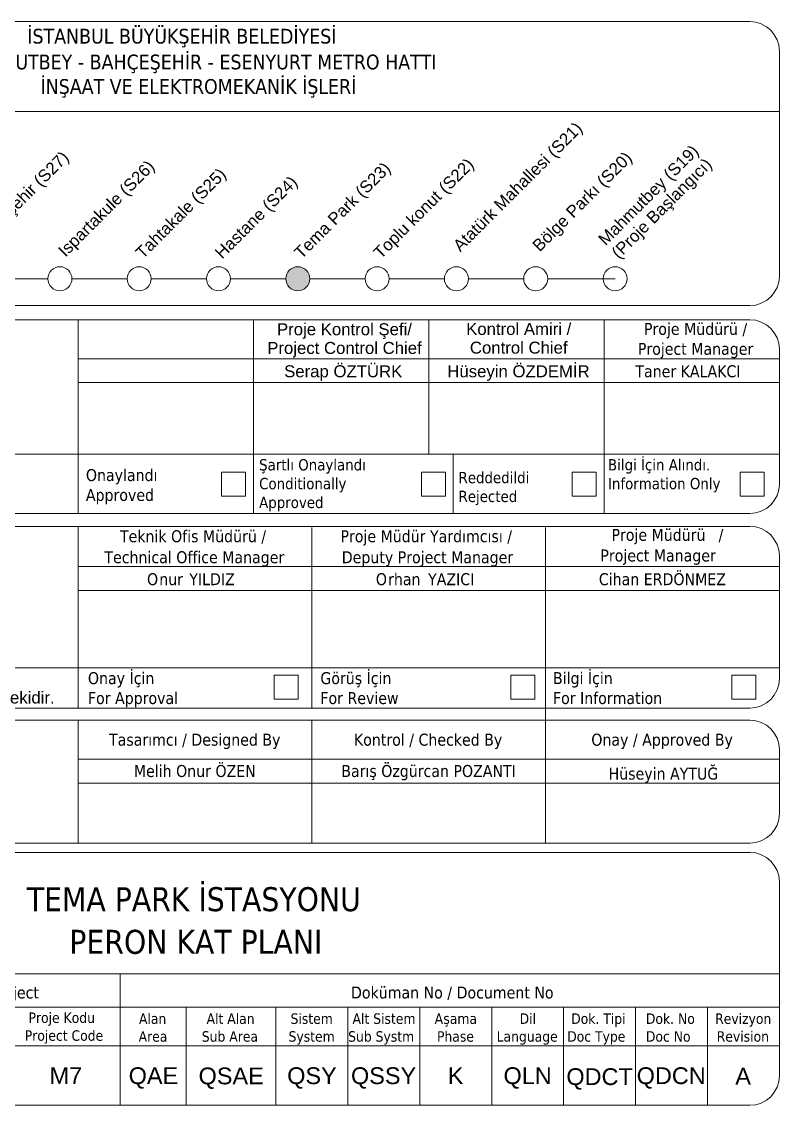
# Paper-space layout 'Layout1' of a CAD drawing. Header units: metres. Extents: x -29 to 2.3, y -0.6 to 36.9.
# Drawn here: x -10.91 to 1.72, y 0 to 18.07 of the extents above; entities that cross this region are included whole.
import ezdxf

# ---------------------------------------------------------------- set-up
doc = ezdxf.new("R2010")
doc.units = ezdxf.units.M
doc.layers.add('G-PAFT', color=7, linetype='Continuous')
doc.styles.add('Arial_4', font='arial.ttf', dxfattribs={"height": 0.0028})
doc.styles.add('Arial_5', font='arial.ttf', dxfattribs={"height": 0.002})
doc.styles.add('Arial_6', font='arial.ttf', dxfattribs={"height": 0.001998})
doc.styles.add('Tahoma_1', font='tahoma.ttf', dxfattribs={"height": 0.001749})
doc.styles.add('Tahoma_11', font='tahoma.ttf', dxfattribs={"height": 0.004})
doc.styles.add('Tahoma_2', font='tahoma.ttf', dxfattribs={"height": 0.001998})
doc.styles.add('Tahoma_6', font='tahoma.ttf', dxfattribs={"height": 0.001889})
doc.styles.add('Tahoma_7', font='tahoma.ttf', dxfattribs={"height": 0.00246})
doc.styles.add('Tahoma_9', font='tahoma.ttf', dxfattribs={"height": 0.00246})

# ---------------------------------------------------------------- blocks, each defined once
blk = doc.blocks.new('*U884')
at = {"layer": 'G-PAFT', "lineweight": 9, "true_color": 0xff7f00}
h = blk.add_hatch(color=30, dxfattribs=at)
edge = h.paths.add_edge_path()
edge.add_arc((0.75314, 0.14531), 0.002, 180, 360)
edge.add_arc((0.75314, 0.14531), 0.002, 360, 540)
at = {"layer": 'G-PAFT', "lineweight": 9}
for p, q in [((0.6435, 0.18817), (0.8285, 0.18817)), ((0.83342, 0.18325), (0.83342, 0.14575)), ((0.83342, 0.17318), (0.63858, 0.17318)), ((0.8285, 0.14083), (0.6435, 0.14083)), ((0.8285, 0.13848), (0.6435, 0.13848)), ((0.71652, 0.13848), (0.71652, 0.10616)), ((0.74574, 0.13848), (0.74574, 0.11605)), ((0.77497, 0.13848), (0.77497, 0.11605)), ((0.80419, 0.13848), (0.80419, 0.11605)), ((0.83342, 0.13198), (0.71652, 0.13198)), ((0.83342, 0.13356), (0.83342, 0.11108)), ((0.83342, 0.12799), (0.71652, 0.12799)), ((0.83342, 0.11605), (0.63858, 0.11605)), ((0.74574, 0.11605), (0.74574, 0.10616)), ((0.77904, 0.11605), (0.77904, 0.10616)), ((0.80419, 0.11605), (0.80419, 0.10616)), ((0.74044, 0.11306), (0.74444, 0.11306)), ((0.74044, 0.10906), (0.74044, 0.11306)), ((0.74444, 0.11306), (0.74444, 0.10906)), ((0.77374, 0.11306), (0.77774, 0.11306)), ((0.77374, 0.10906), (0.77374, 0.11306)), ((0.77774, 0.11306), (0.77774, 0.10906)), ((0.7989, 0.11306), (0.80289, 0.11306)), ((0.7989, 0.10906), (0.7989, 0.11306)), ((0.80289, 0.11306), (0.80289, 0.10906)), ((0.82687, 0.11306), (0.83087, 0.11306)), ((0.82687, 0.10906), (0.82687, 0.11306)), ((0.83087, 0.11306), (0.83087, 0.10906)), ((0.74444, 0.10906), (0.74044, 0.10906)), ((0.77774, 0.10906), (0.77374, 0.10906)), ((0.80289, 0.10906), (0.7989, 0.10906)), ((0.83087, 0.10906), (0.82687, 0.10906)), ((0.8285, 0.10616), (0.6435, 0.10616)), ((0.8285, 0.10403), (0.6435, 0.10403)), ((0.71652, 0.07374), (0.71652, 0.10403)), ((0.75548, 0.07374), (0.75548, 0.10385)), ((0.79445, 0.07374), (0.79445, 0.10385)), ((0.83342, 0.09911), (0.83342, 0.07866)), ((0.83342, 0.09735), (0.71652, 0.09735)), ((0.83342, 0.09336), (0.71652, 0.09336)), ((0.63858, 0.08044), (0.83342, 0.08044)), ((0.7492, 0.07919), (0.75319, 0.07919)), ((0.7492, 0.07519), (0.7492, 0.07919)), ((0.75319, 0.07919), (0.75319, 0.07519)), ((0.78863, 0.07919), (0.79263, 0.07919)), ((0.78863, 0.07519), (0.78863, 0.07919)), ((0.79263, 0.07919), (0.79263, 0.07519)), ((0.82552, 0.07919), (0.82952, 0.07919)), ((0.82552, 0.07519), (0.82552, 0.07919)), ((0.82952, 0.07919), (0.82952, 0.07519)), ((0.75319, 0.07519), (0.7492, 0.07519)), ((0.79263, 0.07519), (0.78863, 0.07519)), ((0.79445, 0.07511), (0.79445, 0.05463)), ((0.82952, 0.07519), (0.82552, 0.07519)), ((0.8285, 0.07374), (0.6435, 0.07374)), ((0.8285, 0.07172), (0.6435, 0.07172)), ((0.71652, 0.07172), (0.71652, 0.05123)), ((0.71652, 0.06884), (0.71652, 0.07172)), ((0.75548, 0.05123), (0.75548, 0.07172)), ((0.79445, 0.05123), (0.79445, 0.07172)), ((0.79445, 0.07172), (0.79445, 0.05123)), ((0.83342, 0.06522), (0.71652, 0.06522)), ((0.83342, 0.0668), (0.83342, 0.05615)), ((0.83342, 0.06123), (0.71652, 0.06123)), ((0.8285, 0.05123), (0.6435, 0.05123)), ((0.8285, 0.04967), (0.6435, 0.04967)), ((0.83342, 0.04475), (0.83342, 0.03298)), ((0.83342, 0.03298), (0.83342, 0.01242)), ((0.83342, 0.02941), (0.63858, 0.02941)), ((0.72351, 0.0075), (0.72351, 0.02941)), ((0.83342, 0.02386), (0.63858, 0.02386)), ((0.7345, 0.0075), (0.7345, 0.02386)), ((0.74949, 0.0075), (0.74949, 0.02386)), ((0.76148, 0.0075), (0.76148, 0.02386)), ((0.77347, 0.0075), (0.77347, 0.02386)), ((0.78546, 0.0075), (0.78546, 0.02386)), ((0.79745, 0.0075), (0.79745, 0.02386)), ((0.80944, 0.0075), (0.80944, 0.02386)), ((0.82143, 0.0075), (0.82143, 0.02386)), ((0.83342, 0.01742), (0.63858, 0.01742)), ((0.8285, 0.0075), (0.6435, 0.0075))]:
    blk.add_line(p, q, dxfattribs=at)
at = {"layer": 'G-PAFT', "lineweight": 18}
for p, q in [((0.70226, 0.14531), (0.71148, 0.14531)), ((0.71548, 0.14531), (0.7247, 0.14531)), ((0.7287, 0.14531), (0.73792, 0.14531)), ((0.74192, 0.14531), (0.75114, 0.14531)), ((0.75514, 0.14531), (0.76436, 0.14531)), ((0.76836, 0.14531), (0.77758, 0.14531)), ((0.78158, 0.14531), (0.7908, 0.14531)), ((0.7948, 0.14531), (0.80605, 0.14531))]:
    blk.add_line(p, q, dxfattribs=at)
for centre in [(0.71348, 0.14531), (0.7267, 0.14531), (0.73992, 0.14531), (0.75314, 0.14531), (0.76636, 0.14531), (0.77958, 0.14531), (0.7928, 0.14531), (0.80605, 0.14531)]:
    blk.add_circle(centre, 0.002, dxfattribs=at)
at = {"layer": 'G-PAFT', "lineweight": 9}
for centre, start, end in [((0.8285, 0.18325), 0, 90), ((0.8285, 0.14575), 270, 0), ((0.8285, 0.13356), 0, 90), ((0.8285, 0.11108), 270, 0), ((0.8285, 0.09911), 0, 90), ((0.8285, 0.07866), 270, 0), ((0.8285, 0.0668), 0, 90), ((0.8285, 0.05615), 270, 0), ((0.8285, 0.04475), 0, 90), ((0.8285, 0.01242), 270, 360)]:
    blk.add_arc(centre, 0.00492, start, end, dxfattribs=at)
at = {"layer": 'G-PAFT', "lineweight": 18}
for start, end in [(360, 180), (180, 0)]:
    blk.add_arc((0.75314, 0.14531), 0.002, start, end, dxfattribs=at)
at = {"layer": 'G-PAFT', "lineweight": 9}
for s, insert, char_height, width, attachment_point, line_spacing_factor, style in [('\\pt0.012,0.024,0.036,0.048,0.06,0.072,0.084,0.096,0.108,0.12,0.132,0.144,0.156,0.168,0.18,0.192,0.204,0.216,0.228,0.24,0.252,0.264,0.276,0.288,0.3,0.312,0.324,0.336,0.348,0.36,0.372,0.384;İSTANBUL BÜYÜKŞEHİR BELEDİYESİ', (0.70805, 0.18698), 0.00246, 0.0555803, 1, 0.996129, 'Tahoma_9'), ('\\pt0.012,0.024,0.036,0.048,0.06,0.072,0.084,0.096,0.108,0.12,0.132,0.144,0.156,0.168,0.18,0.192,0.204,0.216,0.228,0.24,0.252,0.264,0.276,0.288,0.3,0.312,0.324,0.336,0.348,0.36,0.372,0.384;MAHMUTBEY - BAHÇEŞEHİR - ESENYURT METRO HATTI\\PİNŞAAT VE ELEKTROMEKANİK İŞLERİ', (0.73657, 0.18268), 0.00246011, 0.08473, 2, 0.996129, 'Tahoma_7'), ('\\pt0.012,0.024,0.036,0.048,0.06,0.072,0.084,0.096,0.108,0.12,0.132,0.144,0.156,0.168,0.18,0.192,0.204,0.216,0.228,0.24,0.252,0.264,0.276,0.288,0.3,0.312,0.324,0.336,0.348,0.36,0.372,0.384;Proje Kontrol Şefi/\\PProject Control Chief', (0.76092, 0.13789), 0.00199836, 0.02659, 2, 0.936439, 'Arial_6'), ('\\pxqc,t6.00491,12.00983,18.01474,24.01966,30.02457,36.02948,42.0344,48.03931,54.04422,60.04914,66.05405,72.05897,78.06388,84.06879,90.07371,96.07862,102.08353,108.08845,114.09336,120.09828,126.10319,132.1081,138.11302,144.11793,150.12284,156.12776,162.13267,168.13759,174.1425,180.14741,186.15233,192.15724;{Kontrol Amiri /\\PControl Chief}', (0.78997, 0.13794), 0.00199836, 0.02659, 2, 0.936439, 'Arial_6'), ('\\pt0.012,0.024,0.036,0.048,0.06,0.072,0.084,0.096,0.108,0.12,0.132,0.144,0.156,0.168,0.18,0.192,0.204,0.216,0.228,0.24,0.252,0.264,0.276,0.288,0.3,0.312,0.324,0.336,0.348,0.36,0.372,0.384;Proje Müdürü /\\PProject Manager', (0.81945, 0.13794), 0.00199836, 0.02924, 2, 0.996129, 'Tahoma_2'), ('\\pt0.012,0.024,0.036,0.048,0.06,0.072,0.084,0.096,0.108,0.12,0.132,0.144,0.156,0.168,0.18,0.192,0.204,0.216,0.228,0.24,0.252,0.264,0.276,0.288,0.3,0.312,0.324,0.336,0.348,0.36,0.372,0.384;Serap ÖZTÜRK', (0.76071, 0.13088), 0.00199836, 0.0203111, 2, 0.936439, 'Arial_6'), ('\\pt0.012,0.024,0.036,0.048,0.06,0.072,0.084,0.096,0.108,0.12,0.132,0.144,0.156,0.168,0.18,0.192,0.204,0.216,0.228,0.24,0.252,0.264,0.276,0.288,0.3,0.312,0.324,0.336,0.348,0.36,0.372,0.384;Hüseyin ÖZDEMİR', (0.78993, 0.13088), 0.00199836, 0.0244521, 2, 0.936439, 'Arial_6'), ('\\pxt6.00491,12.00983,18.01474,24.01966,30.02457,36.02948,42.0344,48.03931,54.04422,60.04914,66.05405,72.05897,78.06388,84.06879,90.07371,96.07862,102.08353,108.08845,114.09336,120.09828,126.10319,132.1081,138.11302,144.11793,150.12284,156.12776,162.13267,168.13759,174.1425,180.14741,186.15233,192.15724;{Taner KALAKCI}', (0.80942, 0.13088), 0.00199836, 0.0193718, 1, 0.996129, 'Tahoma_2'), ('\\pt0.012,0.024,0.036,0.048,0.06,0.072,0.084,0.096,0.108,0.12,0.132,0.144,0.156,0.168,0.18,0.192,0.204,0.216,0.228,0.24,0.252,0.264,0.276,0.288,0.3,0.312,0.324,0.336,0.348,0.36,0.372,0.384;Bilgi İçin Alındı.\\PInformation Only', (0.80485, 0.11524), 0.00188889, 0.01971, 1, 0.996129, 'Tahoma_6'), ('\\pt0.012,0.024,0.036,0.048,0.06,0.072,0.084,0.096,0.108,0.12,0.132,0.144,0.156,0.168,0.18,0.192,0.204,0.216,0.228,0.24,0.252,0.264,0.276,0.288,0.3,0.312,0.324,0.336,0.348,0.36,0.372,0.384;Şartlı Onaylandı\\PConditionally Approved', (0.74669, 0.11524), 0.00188889, 0.02434, 1, 0.996129, 'Tahoma_6'), ('\\pt0.012,0.024,0.036,0.048,0.06,0.072,0.084,0.096,0.108,0.12,0.132,0.144,0.156,0.168,0.18,0.192,0.204,0.216,0.228,0.24,0.252,0.264,0.276,0.288,0.3,0.312,0.324,0.336,0.348,0.36,0.372,0.384;Onaylandı\\PApproved', (0.71781, 0.11358), 0.00199836, 0.01568, 1, 0.996129, 'Tahoma_2'), ('\\pxt6.35294,12.70587,19.05881,25.41174,31.76468,38.11761,44.47055,50.82348,57.17642,63.52935,69.88229,76.23522,82.58816,88.94109,95.29403,101.64696,107.9999,114.35283,120.70577,127.0587,133.41164,139.76457,146.11751,152.47044,158.82338,165.17632,171.52925,177.88219,184.23512,190.58806,196.94099,203.29393;{Reddedildi\\PRejected}', (0.77993, 0.11311), 0.00188889, 0.01217, 1, 0.996129, 'Tahoma_6'), ('\\pt0.012,0.024,0.036,0.048,0.06,0.072,0.084,0.096,0.108,0.12,0.132,0.144,0.156,0.168,0.18,0.192,0.204,0.216,0.228,0.24,0.252,0.264,0.276,0.288,0.3,0.312,0.324,0.336,0.348,0.36,0.372,0.384;Teknik Ofis Müdürü /', (0.72349, 0.10338), 0.00199836, 0.0265933, 1, 0.996129, 'Tahoma_2'), ('\\pt0.012,0.024,0.036,0.048,0.06,0.072,0.084,0.096,0.108,0.12,0.132,0.144,0.156,0.168,0.18,0.192,0.204,0.216,0.228,0.24,0.252,0.264,0.276,0.288,0.3,0.312,0.324,0.336,0.348,0.36,0.372,0.384;Proje Müdür Yardımcısı /', (0.76025, 0.10338), 0.00199836, 0.0312696, 1, 0.996129, 'Tahoma_2'), ('\\pt0.012,0.024,0.036,0.048,0.06,0.072,0.084,0.096,0.108,0.12,0.132,0.144,0.156,0.168,0.18,0.192,0.204,0.216,0.228,0.24,0.252,0.264,0.276,0.288,0.3,0.312,0.324,0.336,0.348,0.36,0.372,0.384;Proje Müdürü', (0.80543, 0.10361), 0.00199836, 0.01717, 1, 0.996129, 'Tahoma_2'), ('\\pxt6.00491,12.00983,18.01474,24.01966,30.02457,36.02948,42.0344,48.03931,54.04422,60.04914,66.05405,72.05897,78.06388,84.06879,90.07371,96.07862,102.08353,108.08845,114.09336,120.09828,126.10319,132.1081,138.11302,144.11793,150.12284,156.12776,162.13267,168.13759,174.1425,180.14741,186.15233,192.15724;{ /}', (0.82254, 0.10361), 0.00199836, 0.0019998, 1, 0.996129, 'Tahoma_2'), ('\\pxt6.00491,12.00983,18.01474,24.01966,30.02457,36.02948,42.0344,48.03931,54.04422,60.04914,66.05405,72.05897,78.06388,84.06879,90.07371,96.07862,102.08353,108.08845,114.09336,120.09828,126.10319,132.1081,138.11302,144.11793,150.12284,156.12776,162.13267,168.13759,174.1425,180.14741,186.15233,192.15724;{Technical Office Manager}', (0.7209, 0.09988), 0.00199836, 0.0322695, 1, 0.996129, 'Tahoma_2'), ('\\pxt6.00491,12.00983,18.01474,24.01966,30.02457,36.02948,42.0344,48.03931,54.04422,60.04914,66.05405,72.05897,78.06388,84.06879,90.07371,96.07862,102.08353,108.08845,114.09336,120.09828,126.10319,132.1081,138.11302,144.11793,150.12284,156.12776,162.13267,168.13759,174.1425,180.14741,186.15233,192.15724;{Deputy Project Manager}', (0.76047, 0.09988), 0.00199836, 0.0307343, 1, 0.996129, 'Tahoma_2'), ('\\pxt6.00491,12.00983,18.01474,24.01966,30.02457,36.02948,42.0344,48.03931,54.04422,60.04914,66.05405,72.05897,78.06388,84.06879,90.07371,96.07862,102.08353,108.08845,114.09336,120.09828,126.10319,132.1081,138.11302,144.11793,150.12284,156.12776,162.13267,168.13759,174.1425,180.14741,186.15233,192.15724;{Project Manager}', (0.80358, 0.10017), 0.00199836, 0.0208464, 1, 0.996129, 'Tahoma_2'), ('\\pxt6.00491,12.00983,18.01474,24.01966,30.02457,36.02948,42.0344,48.03931,54.04422,60.04914,66.05405,72.05897,78.06388,84.06879,90.07371,96.07862,102.08353,108.08845,114.09336,120.09828,126.10319,132.1081,138.11302,144.11793,150.12284,156.12776,162.13267,168.13759,174.1425,180.14741,186.15233,192.15724;{O}', (0.728, 0.09622), 0.00199836, 0.0020705, 1, 0.996129, 'Tahoma_2'), ('\\pxt6.00491,12.00983,18.01474,24.01966,30.02457,36.02948,42.0344,48.03931,54.04422,60.04914,66.05405,72.05897,78.06388,84.06879,90.07371,96.07862,102.08353,108.08845,114.09336,120.09828,126.10319,132.1081,138.11302,144.11793,150.12284,156.12776,162.13267,168.13759,174.1425,180.14741,186.15233,192.15724;{nur}', (0.73004, 0.09622), 0.00199836, 0.004343, 1, 0.996129, 'Tahoma_2'), ('\\pxt6.00491,12.00983,18.01474,24.01966,30.02457,36.02948,42.0344,48.03931,54.04422,60.04914,66.05405,72.05897,78.06388,84.06879,90.07371,96.07862,102.08353,108.08845,114.09336,120.09828,126.10319,132.1081,138.11302,144.11793,150.12284,156.12776,162.13267,168.13759,174.1425,180.14741,186.15233,192.15724;{ YILDIZ}', (0.7343, 0.09622), 0.00199836, 0.0096859, 1, 0.996129, 'Tahoma_2'), ('\\pxt6.00491,12.00983,18.01474,24.01966,30.02457,36.02948,42.0344,48.03931,54.04422,60.04914,66.05405,72.05897,78.06388,84.06879,90.07371,96.07862,102.08353,108.08845,114.09336,120.09828,126.10319,132.1081,138.11302,144.11793,150.12284,156.12776,162.13267,168.13759,174.1425,180.14741,186.15233,192.15724;{O}', (0.76615, 0.09622), 0.00199836, 0.0020705, 1, 0.996129, 'Tahoma_2'), ('\\pxt6.00491,12.00983,18.01474,24.01966,30.02457,36.02948,42.0344,48.03931,54.04422,60.04914,66.05405,72.05897,78.06388,84.06879,90.07371,96.07862,102.08353,108.08845,114.09336,120.09828,126.10319,132.1081,138.11302,144.11793,150.12284,156.12776,162.13267,168.13759,174.1425,180.14741,186.15233,192.15724;{rhan}', (0.76819, 0.09622), 0.00199836, 0.0058782, 1, 0.996129, 'Tahoma_2'), ('\\pxt6.00491,12.00983,18.01474,24.01966,30.02457,36.02948,42.0344,48.03931,54.04422,60.04914,66.05405,72.05897,78.06388,84.06879,90.07371,96.07862,102.08353,108.08845,114.09336,120.09828,126.10319,132.1081,138.11302,144.11793,150.12284,156.12776,162.13267,168.13759,174.1425,180.14741,186.15233,192.15724;{YAZICI}', (0.77486, 0.09622), 0.00199836, 0.0089486, 1, 0.996129, 'Tahoma_2'), ('\\pt0.012,0.024,0.036,0.048,0.06,0.072,0.084,0.096,0.108,0.12,0.132,0.144,0.156,0.168,0.18,0.192,0.204,0.216,0.228,0.24,0.252,0.264,0.276,0.288,0.3,0.312,0.324,0.336,0.348,0.36,0.372,0.384;Cihan ERDÖNMEZ', (0.81392, 0.09622), 0.00199836, 0.0227856, 2, 0.996129, 'Tahoma_2'), ('\\pt0.012,0.024,0.036,0.048,0.06,0.072,0.084,0.096,0.108,0.12,0.132,0.144,0.156,0.168,0.18,0.192,0.204,0.216,0.228,0.24,0.252,0.264,0.276,0.288,0.3,0.312,0.324,0.336,0.348,0.36,0.372,0.384;Onay İçin\\PFor Approval', (0.71815, 0.07972), 0.00199836, 0.02097, 1, 0.996129, 'Tahoma_2'), ('\\pt0.012,0.024,0.036,0.048,0.06,0.072,0.084,0.096,0.108,0.12,0.132,0.144,0.156,0.168,0.18,0.192,0.204,0.216,0.228,0.24,0.252,0.264,0.276,0.288,0.3,0.312,0.324,0.336,0.348,0.36,0.372,0.384;Görüş İçin\\PFor Review', (0.7569, 0.07972), 0.00199836, 0.02434, 1, 0.996129, 'Tahoma_2'), ('\\pt0.012,0.024,0.036,0.048,0.06,0.072,0.084,0.096,0.108,0.12,0.132,0.144,0.156,0.168,0.18,0.192,0.204,0.216,0.228,0.24,0.252,0.264,0.276,0.288,0.3,0.312,0.324,0.336,0.348,0.36,0.372,0.384;Bilgi İçin\\PFor Information', (0.79568, 0.07972), 0.00199836, 0.02368, 1, 0.996129, 'Tahoma_2'), ('\\pxt6,12,18,24,30,36,42,48,54,60,66,72,78,84,90,96,102,108,114,120,126,132,138,144,150,156,162,168,174,180,186,192;{ekidir.}', (0.70515, 0.07649), 0.002, 0.0078174, 1, 0.936439, 'Arial_5'), ('\\pt0.012,0.024,0.036,0.048,0.06,0.072,0.084,0.096,0.108,0.12,0.132,0.144,0.156,0.168,0.18,0.192,0.204,0.216,0.228,0.24,0.252,0.264,0.276,0.288,0.3,0.312,0.324,0.336,0.348,0.36,0.372,0.384;Tasarımcı / Designed By', (0.73596, 0.06946), 0.00199836, 0.0307343, 2, 0.996129, 'Tahoma_2'), ('\\pxqc,t6.00491,12.00983,18.01474,24.01966,30.02457,36.02948,42.0344,48.03931,54.04422,60.04914,66.05405,72.05897,78.06388,84.06879,90.07371,96.07862,102.08353,108.08845,114.09336,120.09828,126.10319,132.1081,138.11302,144.11793,150.12284,156.12776,162.13267,168.13759,174.1425,180.14741,186.15233,192.15724;{Kontrol / Checked By}', (0.77486, 0.06946), 0.00199836, 0.0265933, 2, 0.996129, 'Tahoma_2'), ('\\pxqc,t6.00491,12.00983,18.01474,24.01966,30.02457,36.02948,42.0344,48.03931,54.04422,60.04914,66.05405,72.05897,78.06388,84.06879,90.07371,96.07862,102.08353,108.08845,114.09336,120.09828,126.10319,132.1081,138.11302,144.11793,150.12284,156.12776,162.13267,168.13759,174.1425,180.14741,186.15233,192.15724;{Onay / Approved By}', (0.81387, 0.06946), 0.00199836, 0.025452, 2, 0.996129, 'Tahoma_2'), ('\\pt0.012,0.024,0.036,0.048,0.06,0.072,0.084,0.096,0.108,0.12,0.132,0.144,0.156,0.168,0.18,0.192,0.204,0.216,0.228,0.24,0.252,0.264,0.276,0.288,0.3,0.312,0.324,0.336,0.348,0.36,0.372,0.384;Melih Onur ÖZEN', (0.73597, 0.06424), 0.00199836, 0.021917, 2, 0.996129, 'Tahoma_2'), ('\\pt0.012,0.024,0.036,0.048,0.06,0.072,0.084,0.096,0.108,0.12,0.132,0.144,0.156,0.168,0.18,0.192,0.204,0.216,0.228,0.24,0.252,0.264,0.276,0.288,0.3,0.312,0.324,0.336,0.348,0.36,0.372,0.384;Barış Özgürcan POZANTI', (0.77494, 0.06424), 0.00199836, 0.0316635, 2, 0.996129, 'Tahoma_2'), ('\\pt0.012,0.024,0.036,0.048,0.06,0.072,0.084,0.096,0.108,0.12,0.132,0.144,0.156,0.168,0.18,0.192,0.204,0.216,0.228,0.24,0.252,0.264,0.276,0.288,0.3,0.312,0.324,0.336,0.348,0.36,0.372,0.384;Hüseyin AYTUĞ', (0.8141, 0.06252), 0.00199836, 0.03453, 5, 0.996129, 'Tahoma_2')]:
    blk.add_mtext(s, dxfattribs=dict(at, insert=insert, char_height=char_height, width=width, attachment_point=attachment_point, line_spacing_factor=line_spacing_factor, style=style))
for s, insert, char_height, width, attachment_point, rotation, line_spacing_factor, style in [('\\pt0.012,0.024,0.036,0.048,0.06,0.072,0.084,0.096,0.108,0.12,0.132,0.144,0.156,0.168,0.18,0.192,0.204,0.216,0.228,0.24,0.252,0.264,0.276,0.288,0.3,0.312,0.324,0.336,0.348,0.36,0.372,0.384;Atatürk Mahallesi (S21)', (0.78066, 0.14926), 0.00199836, 0.0300677, 7, 45, 0.936439, 'Arial_6'), ('\\pt0.012,0.024,0.036,0.048,0.06,0.072,0.084,0.096,0.108,0.12,0.132,0.144,0.156,0.168,0.18,0.192,0.204,0.216,0.228,0.24,0.252,0.264,0.276,0.288,0.3,0.312,0.324,0.336,0.348,0.36,0.372,0.384;Bahçeşehir (S27)', (0.70032, 0.14967), 0.00199836, 0.0223816, 7, 45, 0.936439, 'Arial_6'), ('\\pt0.012,0.024,0.036,0.048,0.06,0.072,0.084,0.096,0.108,0.12,0.132,0.144,0.156,0.168,0.18,0.192,0.204,0.216,0.228,0.24,0.252,0.264,0.276,0.288,0.3,0.312,0.324,0.336,0.348,0.36,0.372,0.384;Bölge Parkı (S20)', (0.79388, 0.14926), 0.00199836, 0.0228462, 7, 45, 0.936439, 'Arial_6'), ('\\pt0.012,0.024,0.036,0.048,0.06,0.072,0.084,0.096,0.108,0.12,0.132,0.144,0.156,0.168,0.18,0.192,0.204,0.216,0.228,0.24,0.252,0.264,0.276,0.288,0.3,0.312,0.324,0.336,0.348,0.36,0.372,0.384;Mahmutbey (S19)\\P(Proje Başlangıcı)', (0.80709, 0.14807), 0.00199836, 0.02811, 7, 45, 0.936439, 'Arial_6'), ('\\pxt6.00491,12.00983,18.01474,24.01966,30.02457,36.02948,42.0344,48.03931,54.04422,60.04914,66.05405,72.05897,78.06388,84.06879,90.07371,96.07862,102.08353,108.08845,114.09336,120.09828,126.10319,132.1081,138.11302,144.11793,150.12284,156.12776,162.13267,168.13759,174.1425,180.14741,186.15233,192.15724;{Ispartakule (S26)}', (0.71482, 0.14838), 0.00199836, 0.0220483, 7, 45, 0.936439, 'Arial_6'), ('\\pxt6.00491,12.00983,18.01474,24.01966,30.02457,36.02948,42.0344,48.03931,54.04422,60.04914,66.05405,72.05897,78.06388,84.06879,90.07371,96.07862,102.08353,108.08845,114.09336,120.09828,126.10319,132.1081,138.11302,144.11793,150.12284,156.12776,162.13267,168.13759,174.1425,180.14741,186.15233,192.15724;{Tema Park (S23)}', (0.75417, 0.14807), 0.00199836, 0.0219776, 7, 45, 0.936439, 'Arial_6'), ('\\pxt6.00491,12.00983,18.01474,24.01966,30.02457,36.02948,42.0344,48.03931,54.04422,60.04914,66.05405,72.05897,78.06388,84.06879,90.07371,96.07862,102.08353,108.08845,114.09336,120.09828,126.10319,132.1081,138.11302,144.11793,150.12284,156.12776,162.13267,168.13759,174.1425,180.14741,186.15233,192.15724;{Toplu konut (S22)}', (0.76739, 0.14807), 0.00199836, 0.0229775, 7, 45, 0.936439, 'Arial_6'), ('\\pxt6.00491,12.00983,18.01474,24.01966,30.02457,36.02948,42.0344,48.03931,54.04422,60.04914,66.05405,72.05897,78.06388,84.06879,90.07371,96.07862,102.08353,108.08845,114.09336,120.09828,126.10319,132.1081,138.11302,144.11793,150.12284,156.12776,162.13267,168.13759,174.1425,180.14741,186.15233,192.15724;{Tahtakale (S25)}', (0.72773, 0.14807), 0.00199836, 0.0205737, 7, 45, 0.936439, 'Arial_6'), ('\\pxt6.00491,12.00983,18.01474,24.01966,30.02457,36.02948,42.0344,48.03931,54.04422,60.04914,66.05405,72.05897,78.06388,84.06879,90.07371,96.07862,102.08353,108.08845,114.09336,120.09828,126.10319,132.1081,138.11302,144.11793,150.12284,156.12776,162.13267,168.13759,174.1425,180.14741,186.15233,192.15724;{Hastane (S24)}', (0.74095, 0.14807), 0.00199836, 0.0186446, 7, 45, 0.936439, 'Arial_6'), ('\\pxt6.00491,12.00983,18.01474,24.01966,30.02457,36.02948,42.0344,48.03931,54.04422,60.04914,66.05405,72.05897,78.06388,84.06879,90.07371,96.07862,102.08353,108.08845,114.09336,120.09828,126.10319,132.1081,138.11302,144.11793,150.12284,156.12776,162.13267,168.13759,174.1425,180.14741,186.15233,192.15724;{Proje / Project}', (0.69359, 0.02731), 0.00199836, 0.0182406, 1, 360, 0.996129, 'Tahoma_2'), ('\\pt0.012,0.024,0.036,0.048,0.06,0.072,0.084,0.096,0.108,0.12,0.132,0.144,0.156,0.168,0.18,0.192,0.204,0.216,0.228,0.24,0.252,0.264,0.276,0.288,0.3,0.312,0.324,0.336,0.348,0.36,0.372,0.384;Doküman No / Document No', (0.76201, 0.02731), 0.00199836, 0.0364812, 1, 360, 0.996129, 'Tahoma_2'), ('\\pxt6.86276,13.72552,20.58828,27.45103,34.31379,41.17655,48.03931,54.90207,61.76483,68.62759,75.49034,82.3531,89.21586,96.07862,102.94138,109.80414,116.6669,123.52966,130.39241,137.25517,144.11793,150.98069,157.84345,164.70621,171.56897,178.43172,185.29448,192.15724,199.02,205.88276,212.74552,219.60828;{Proje Kodu}', (0.70824, 0.02299), 0.00174857, 0.0118978, 1, 360, 0.996129, 'Tahoma_1'), ('\\pxt6.86276,13.72552,20.58828,27.45103,34.31379,41.17655,48.03931,54.90207,61.76483,68.62759,75.49034,82.3531,89.21586,96.07862,102.94138,109.80414,116.6669,123.52966,130.39241,137.25517,144.11793,150.98069,157.84345,164.70621,171.56897,178.43172,185.29448,192.15724,199.02,205.88276,212.74552,219.60828;{Alan}', (0.72666, 0.02283), 0.00174857, 0.004747, 1, 360, 0.996129, 'Tahoma_1'), ('\\pxt6.86276,13.72552,20.58828,27.45103,34.31379,41.17655,48.03931,54.90207,61.76483,68.62759,75.49034,82.3531,89.21586,96.07862,102.94138,109.80414,116.6669,123.52966,130.39241,137.25517,144.11793,150.98069,157.84345,164.70621,171.56897,178.43172,185.29448,192.15724,199.02,205.88276,212.74552,219.60828;{Alt Alan}', (0.73793, 0.02283), 0.00174857, 0.0083527, 1, 360, 0.996129, 'Tahoma_1'), ('\\pxt6.86276,13.72552,20.58828,27.45103,34.31379,41.17655,48.03931,54.90207,61.76483,68.62759,75.49034,82.3531,89.21586,96.07862,102.94138,109.80414,116.6669,123.52966,130.39241,137.25517,144.11793,150.98069,157.84345,164.70621,171.56897,178.43172,185.29448,192.15724,199.02,205.88276,212.74552,219.60828;{Sistem}', (0.75193, 0.02283), 0.00174857, 0.0072821, 1, 360, 0.996129, 'Tahoma_1'), ('\\pxt6.86276,13.72552,20.58828,27.45103,34.31379,41.17655,48.03931,54.90207,61.76483,68.62759,75.49034,82.3531,89.21586,96.07862,102.94138,109.80414,116.6669,123.52966,130.39241,137.25517,144.11793,150.98069,157.84345,164.70621,171.56897,178.43172,185.29448,192.15724,199.02,205.88276,212.74552,219.60828;{Alt Sistem}', (0.76226, 0.02283), 0.00174857, 0.0108878, 1, 360, 0.996129, 'Tahoma_1'), ('\\pxt6.86276,13.72552,20.58828,27.45103,34.31379,41.17655,48.03931,54.90207,61.76483,68.62759,75.49034,82.3531,89.21586,96.07862,102.94138,109.80414,116.6669,123.52966,130.39241,137.25517,144.11793,150.98069,157.84345,164.70621,171.56897,178.43172,185.29448,192.15724,199.02,205.88276,212.74552,219.60828;{A}', (0.77595, 0.02283), 0.00174857, 0.0015352, 1, 360, 0.996129, 'Tahoma_1'), ('\\pt0.012,0.024,0.036,0.048,0.06,0.072,0.084,0.096,0.108,0.12,0.132,0.144,0.156,0.168,0.18,0.192,0.204,0.216,0.228,0.24,0.252,0.264,0.276,0.288,0.3,0.312,0.324,0.336,0.348,0.36,0.372,0.384;şama', (0.7774, 0.02283), 0.00174857, 0.0058176, 1, 360, 0.996129, 'Tahoma_1'), ('\\pxt6.86276,13.72552,20.58828,27.45103,34.31379,41.17655,48.03931,54.90207,61.76483,68.62759,75.49034,82.3531,89.21586,96.07862,102.94138,109.80414,116.6669,123.52966,130.39241,137.25517,144.11793,150.98069,157.84345,164.70621,171.56897,178.43172,185.29448,192.15724,199.02,205.88276,212.74552,219.60828;{Dil}', (0.79012, 0.02283), 0.00174857, 0.0028078, 1, 360, 0.996129, 'Tahoma_1'), ('\\pxt6.86276,13.72552,20.58828,27.45103,34.31379,41.17655,48.03931,54.90207,61.76483,68.62759,75.49034,82.3531,89.21586,96.07862,102.94138,109.80414,116.6669,123.52966,130.39241,137.25517,144.11793,150.98069,157.84345,164.70621,171.56897,178.43172,185.29448,192.15724,199.02,205.88276,212.74552,219.60828;{Dok. Tipi}', (0.79871, 0.02283), 0.00174857, 0.0096859, 1, 360, 0.996129, 'Tahoma_1'), ('\\pxt6.86276,13.72552,20.58828,27.45103,34.31379,41.17655,48.03931,54.90207,61.76483,68.62759,75.49034,82.3531,89.21586,96.07862,102.94138,109.80414,116.6669,123.52966,130.39241,137.25517,144.11793,150.98069,157.84345,164.70621,171.56897,178.43172,185.29448,192.15724,199.02,205.88276,212.74552,219.60828;{Dok. No}', (0.81117, 0.02283), 0.00174857, 0.0088173, 1, 360, 0.996129, 'Tahoma_1'), ('\\pxt6.86276,13.72552,20.58828,27.45103,34.31379,41.17655,48.03931,54.90207,61.76483,68.62759,75.49034,82.3531,89.21586,96.07862,102.94138,109.80414,116.6669,123.52966,130.39241,137.25517,144.11793,150.98069,157.84345,164.70621,171.56897,178.43172,185.29448,192.15724,199.02,205.88276,212.74552,219.60828;{Revizyon}', (0.82271, 0.02283), 0.00174857, 0.0096253, 1, 360, 0.996129, 'Tahoma_1'), ('\\pxt6.86276,13.72552,20.58828,27.45103,34.31379,41.17655,48.03931,54.90207,61.76483,68.62759,75.49034,82.3531,89.21586,96.07862,102.94138,109.80414,116.6669,123.52966,130.39241,137.25517,144.11793,150.98069,157.84345,164.70621,171.56897,178.43172,185.29448,192.15724,199.02,205.88276,212.74552,219.60828;{Project Code}', (0.70762, 0.02001), 0.00174857, 0.0136956, 1, 360, 0.996129, 'Tahoma_1'), ('\\pxt6.86276,13.72552,20.58828,27.45103,34.31379,41.17655,48.03931,54.90207,61.76483,68.62759,75.49034,82.3531,89.21586,96.07862,102.94138,109.80414,116.6669,123.52966,130.39241,137.25517,144.11793,150.98069,157.84345,164.70621,171.56897,178.43172,185.29448,192.15724,199.02,205.88276,212.74552,219.60828;{Sub Area}', (0.73713, 0.01986), 0.00174857, 0.0098879, 1, 360, 0.996129, 'Tahoma_1'), ('\\pxt6.86276,13.72552,20.58828,27.45103,34.31379,41.17655,48.03931,54.90207,61.76483,68.62759,75.49034,82.3531,89.21586,96.07862,102.94138,109.80414,116.6669,123.52966,130.39241,137.25517,144.11793,150.98069,157.84345,164.70621,171.56897,178.43172,185.29448,192.15724,199.02,205.88276,212.74552,219.60828;{System}', (0.7516, 0.01986), 0.00174857, 0.0079487, 1, 360, 0.996129, 'Tahoma_1'), ('\\pxt6.86276,13.72552,20.58828,27.45103,34.31379,41.17655,48.03931,54.90207,61.76483,68.62759,75.49034,82.3531,89.21586,96.07862,102.94138,109.80414,116.6669,123.52966,130.39241,137.25517,144.11793,150.98069,157.84345,164.70621,171.56897,178.43172,185.29448,192.15724,199.02,205.88276,212.74552,219.60828;{Sub Systm}', (0.76153, 0.01986), 0.00174857, 0.0116251, 1, 360, 0.996129, 'Tahoma_1'), ('\\pxt6.86276,13.72552,20.58828,27.45103,34.31379,41.17655,48.03931,54.90207,61.76483,68.62759,75.49034,82.3531,89.21586,96.07862,102.94138,109.80414,116.6669,123.52966,130.39241,137.25517,144.11793,150.98069,157.84345,164.70621,171.56897,178.43172,185.29448,192.15724,199.02,205.88276,212.74552,219.60828;{Phase}', (0.77634, 0.01986), 0.00174857, 0.0064842, 1, 360, 0.996129, 'Tahoma_1'), ('\\pxt6.86276,13.72552,20.58828,27.45103,34.31379,41.17655,48.03931,54.90207,61.76483,68.62759,75.49034,82.3531,89.21586,96.07862,102.94138,109.80414,116.6669,123.52966,130.39241,137.25517,144.11793,150.98069,157.84345,164.70621,171.56897,178.43172,185.29448,192.15724,199.02,205.88276,212.74552,219.60828;{Revision}', (0.82298, 0.01986), 0.00174857, 0.0090193, 1, 360, 0.996129, 'Tahoma_1'), ('\\pxt6.86276,13.72552,20.58828,27.45103,34.31379,41.17655,48.03931,54.90207,61.76483,68.62759,75.49034,82.3531,89.21586,96.07862,102.94138,109.80414,116.6669,123.52966,130.39241,137.25517,144.11793,150.98069,157.84345,164.70621,171.56897,178.43172,185.29448,192.15724,199.02,205.88276,212.74552,219.60828;{Area}', (0.7266, 0.01986), 0.00174857, 0.0049389, 1, 360, 0.996129, 'Tahoma_1'), ('\\pxt6.86276,13.72552,20.58828,27.45103,34.31379,41.17655,48.03931,54.90207,61.76483,68.62759,75.49034,82.3531,89.21586,96.07862,102.94138,109.80414,116.6669,123.52966,130.39241,137.25517,144.11793,150.98069,157.84345,164.70621,171.56897,178.43172,185.29448,192.15724,199.02,205.88276,212.74552,219.60828;{Language}', (0.78629, 0.01986), 0.00174857, 0.0105545, 1, 360, 0.996129, 'Tahoma_1'), ('\\pxt6.86276,13.72552,20.58828,27.45103,34.31379,41.17655,48.03931,54.90207,61.76483,68.62759,75.49034,82.3531,89.21586,96.07862,102.94138,109.80414,116.6669,123.52966,130.39241,137.25517,144.11793,150.98069,157.84345,164.70621,171.56897,178.43172,185.29448,192.15724,199.02,205.88276,212.74552,219.60828;{Doc Type}', (0.79805, 0.01986), 0.00174857, 0.0102919, 1, 360, 0.996129, 'Tahoma_1'), ('\\pxt6.86276,13.72552,20.58828,27.45103,34.31379,41.17655,48.03931,54.90207,61.76483,68.62759,75.49034,82.3531,89.21586,96.07862,102.94138,109.80414,116.6669,123.52966,130.39241,137.25517,144.11793,150.98069,157.84345,164.70621,171.56897,178.43172,185.29448,192.15724,199.02,205.88276,212.74552,219.60828;{Doc No}', (0.81117, 0.01986), 0.00174857, 0.0080194, 1, 360, 0.996129, 'Tahoma_1')]:
    blk.add_mtext(s, dxfattribs=dict(at, insert=insert, char_height=char_height, width=width, attachment_point=attachment_point, rotation=rotation, line_spacing_factor=line_spacing_factor, style=style))

psp = doc.layouts.get("Layout1")

# ---------------------------------------------------------------- block references
at = {"layer": 'G-PAFT', "lineweight": 9, "xscale": 100, "yscale": 100, "zscale": 100}
psp.add_blockref('*U884', (-81.625, -0.747), dxfattribs=at)

# ---------------------------------------------------------------- texts
at = {"layer": 'G-PAFT', "lineweight": 9, "char_height": 0.4, "line_spacing_factor": 0.996129, "style": 'Tahoma_11'}
for s, insert, width, attachment_point in [('\\pt0.0127,0.0254,0.0381,0.0508,0.0635,0.0762,0.0889,0.1016,0.1143,0.127,0.1397,0.1524,0.1651,0.1778,0.1905,0.2032,0.2159,0.2286,0.2413,0.254,0.2667,0.2794,0.2921,0.3048,0.3175,0.3302,0.3429,0.3556,0.3683,0.381,0.3937,0.4064;TEMA PARK İSTASYONU', (-8.045, 3.64), 5.927, 2), ('\\pxqc,t3.175,6.35,9.525,12.7,15.875,19.05,22.225,25.4,28.575,31.75,34.925,38.1,41.275,44.45,47.625,50.8,53.975,57.15,60.325,63.5,66.675,69.85,73.025,76.2,79.375,82.55,85.725,88.9,92.075,95.25,98.425,101.6;{PERON KAT PLANI}', (-8.011, 2.725), 4.511, 5)]:
    psp.add_mtext(s, dxfattribs=dict(at, insert=insert, width=width, attachment_point=attachment_point))

# ---------------------------------------------------------------- next in the draw order: texts
at = {"layer": 'G-PAFT', "lineweight": 9, "char_height": 0.28, "attachment_point": 2, "line_spacing_factor": 0.936439, "style": 'Arial_4', "bg_fill": 3, "box_fill_scale": 1.25, "bg_fill_color": 256, "bg_fill_true_color": 13158600, "bg_fill_transparency": 0}
for s, insert, width in [('\\pxqc,t4.53571,9.07143,13.60714,18.14286,22.67857,27.21429,31.75,36.28571,40.82143,45.35714,49.89286,54.42857,58.96429,63.5,68.03571,72.57143,77.10714,81.64286,86.17857,90.71429,95.25,99.78571,104.32143,108.85714,113.39286,117.92857,122.46429,127,131.53571,136.07143,140.60714,145.14286;M7', (-10.178, 0.637), 0.549), ('\\pxqc,t4.53571,9.07143,13.60714,18.14286,22.67857,27.21429,31.75,36.28571,40.82143,45.35714,49.89286,54.42857,58.96429,63.5,68.03571,72.57143,77.10714,81.64286,86.17857,90.71429,95.25,99.78571,104.32143,108.85714,113.39286,117.92857,122.46429,127,131.53571,136.07143,140.60714,145.14286;QAE', (-8.718, 0.637), 0.701), ('\\pxqc,t4.53571,9.07143,13.60714,18.14286,22.67857,27.21429,31.75,36.28571,40.82143,45.35714,49.89286,54.42857,58.96429,63.5,68.03571,72.57143,77.10714,81.64286,86.17857,90.71429,95.25,99.78571,104.32143,108.85714,113.39286,117.92857,122.46429,127,131.53571,136.07143,140.60714,145.14286;QSAE', (-7.422, 0.633), 1.316), ('\\pxqc,t4.53571,9.07143,13.60714,18.14286,22.67857,27.21429,31.75,36.28571,40.82143,45.35714,49.89286,54.42857,58.96429,63.5,68.03571,72.57143,77.10714,81.64286,86.17857,90.71429,95.25,99.78571,104.32143,108.85714,113.39286,117.92857,122.46429,127,131.53571,136.07143,140.60714,145.14286;QSY', (-6.075, 0.637), 0.443), ('\\pxqc,t4.53571,9.07143,13.60714,18.14286,22.67857,27.21429,31.75,36.28571,40.82143,45.35714,49.89286,54.42857,58.96429,63.5,68.03571,72.57143,77.10714,81.64286,86.17857,90.71429,95.25,99.78571,104.32143,108.85714,113.39286,117.92857,122.46429,127,131.53571,136.07143,140.60714,145.14286;QSSY', (-4.881, 0.637), 0.443), ('\\pxqc,t4.53571,9.07143,13.60714,18.14286,22.67857,27.21429,31.75,36.28571,40.82143,45.35714,49.89286,54.42857,58.96429,63.5,68.03571,72.57143,77.10714,81.64286,86.17857,90.71429,95.25,99.78571,104.32143,108.85714,113.39286,117.92857,122.46429,127,131.53571,136.07143,140.60714,145.14286;{K}', (-3.68, 0.637), 0.265), ('\\pxqc,t4.53571,9.07143,13.60714,18.14286,22.67857,27.21429,31.75,36.28571,40.82143,45.35714,49.89286,54.42857,58.96429,63.5,68.03571,72.57143,77.10714,81.64286,86.17857,90.71429,95.25,99.78571,104.32143,108.85714,113.39286,117.92857,122.46429,127,131.53571,136.07143,140.60714,145.14286;QLN', (-2.48, 0.637), 0.245), ('\\pxqc,t4.53571,9.07143,13.60714,18.14286,22.67857,27.21429,31.75,36.28571,40.82143,45.35714,49.89286,54.42857,58.96429,63.5,68.03571,72.57143,77.10714,81.64286,86.17857,90.71429,95.25,99.78571,104.32143,108.85714,113.39286,117.92857,122.46429,127,131.53571,136.07143,140.60714,145.14286;QDCT', (-1.28, 0.621), 0.483), ('\\pxqc,t4.53571,9.07143,13.60714,18.14286,22.67857,27.21429,31.75,36.28571,40.82143,45.35714,49.89286,54.42857,58.96429,63.5,68.03571,72.57143,77.10714,81.64286,86.17857,90.71429,95.25,99.78571,104.32143,108.85714,113.39286,117.92857,122.46429,127,131.53571,136.07143,140.60714,145.14286;QDCN', (-0.086, 0.637), 0.662), ('\\pxqc,t4.53571,9.07143,13.60714,18.14286,22.67857,27.21429,31.75,36.28571,40.82143,45.35714,49.89286,54.42857,58.96429,63.5,68.03571,72.57143,77.10714,81.64286,86.17857,90.71429,95.25,99.78571,104.32143,108.85714,113.39286,117.92857,122.46429,127,131.53571,136.07143,140.60714,145.14286;A', (1.113, 0.629), 0.291)]:
    psp.add_mtext(s, dxfattribs=dict(at, insert=insert, width=width))

doc.saveas('drawing.dxf')
